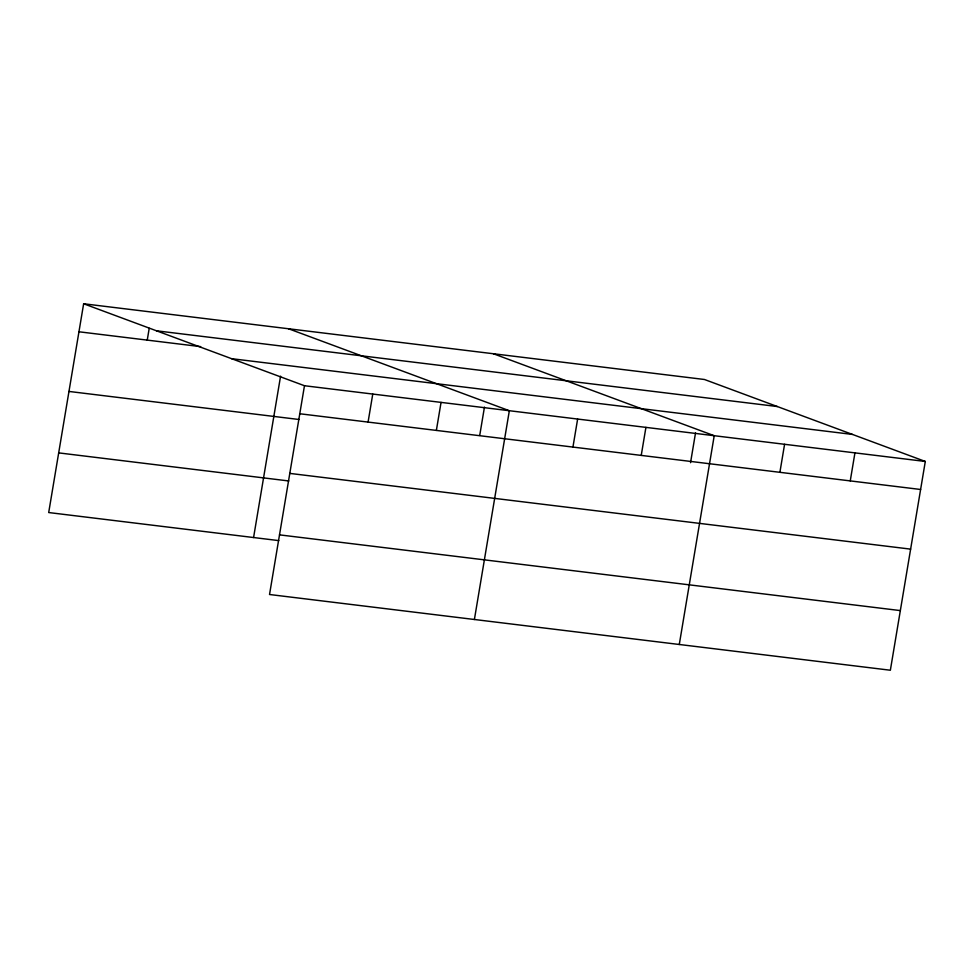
<?xml version="1.0" encoding="UTF-8"?>
<svg xmlns="http://www.w3.org/2000/svg" width="974" height="974" viewBox="0 0 974 974"><rect width="100%" height="100%" fill="white"/><g stroke="black" fill="none" stroke-linecap="round" stroke-linejoin="round"><path stroke-width="1.46" d="M83.642 303.766L304.472 385.728L269.53 594.505L890.358 670.234L925.3 461.457L704.47 379.495L83.642 303.766L48.7 512.543L278.808 540.607M147.244 340.121L149.217 328.311M253.581 537.526L280.573 376.159M368.075 422.083L372.762 394.068M436.364 430.411L441.052 402.396M479.719 435.451L484.455 407.12M474.399 619.501L509.341 410.724L288.511 328.749M572.943 447.078L577.631 419.051M641.233 455.406L645.92 427.379M690.542 462.687L695.533 432.87M679.28 644.496L714.222 435.719L493.392 353.745M779.894 472.317L784.581 444.302M850.253 480.9L854.941 452.873M156.51 330.807L777.349 406.535M78.943 331.781L200.681 346.634M231.593 358.688L852.42 434.416M304.472 385.728L925.3 461.457M299.773 413.755L920.613 489.484M68.971 391.438L299.079 419.502M289.802 473.401L910.629 549.129M58.684 452.886L288.791 480.961M279.514 534.86L900.341 610.588"/></g></svg>
